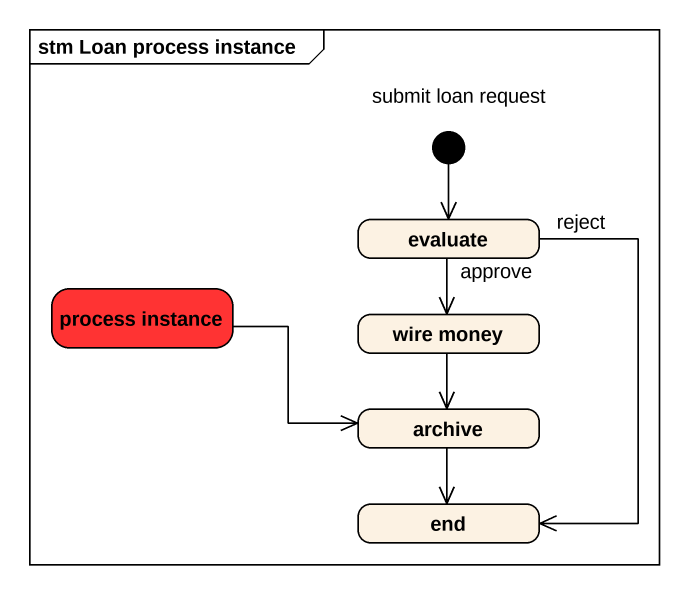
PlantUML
@startuml
mainframe stm Loan process instance
hide empty description
state "submit loan request" as submit_loan_request <<start>>
state evaluate
state "process instance" as process_instance #FF3333
state "wire money" as wire_money
state archive
state "end" as end_
submit_loan_request --> evaluate
evaluate --> wire_money : approve
evaluate --> end_ : reject
process_instance -right-> archive
wire_money --> archive
archive --> end_
@enduml
